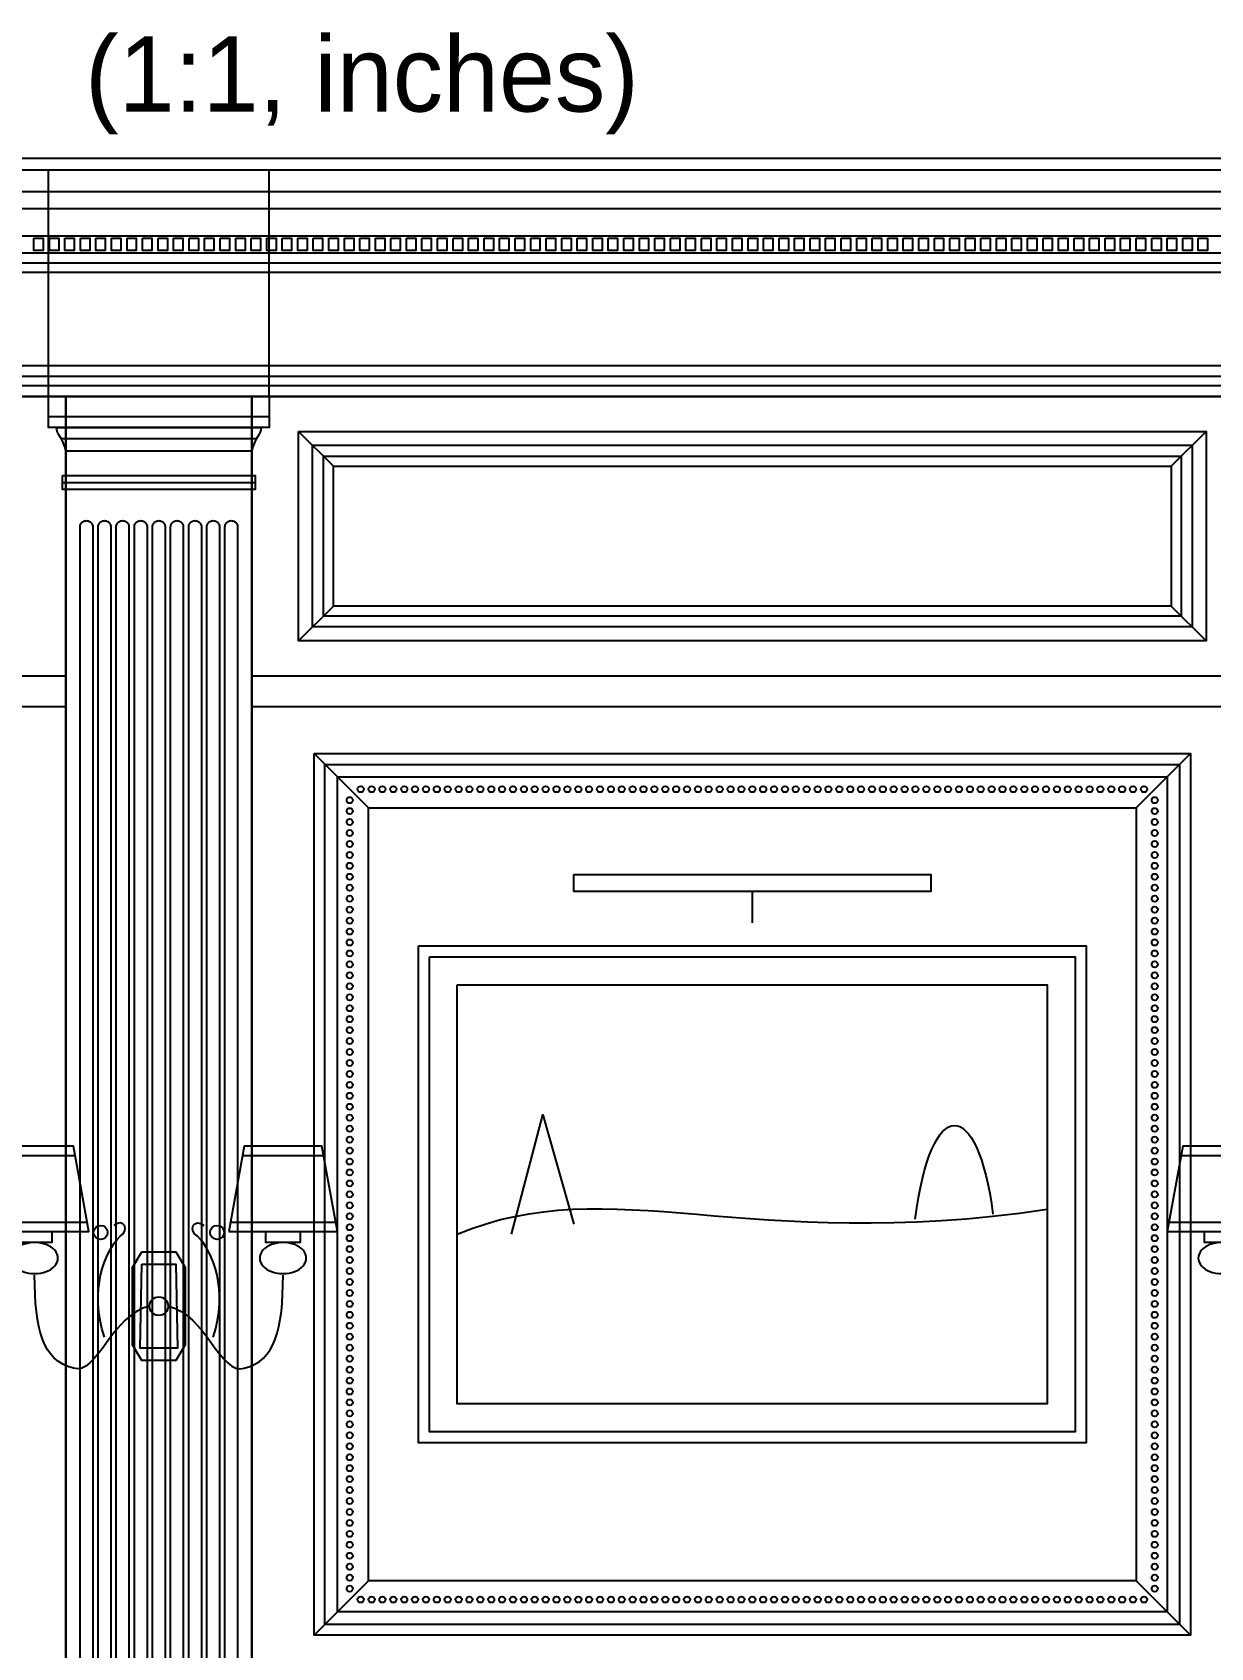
# Model space of a CAD drawing. Header units: inches. Extents: x 0 to 410, y -9 to 115.
# Drawn here: x 62.8 to 122.6, y 33.5 to 115.4 of the extents above; entities that cross this region are included whole.
import ezdxf

# ---------------------------------------------------------------- set-up
doc = ezdxf.new("R2010")
doc.units = ezdxf.units.IN
doc.header["$MEASUREMENT"] = 0
doc.linetypes.add('DASHED', pattern=[0.6, 0.5, -0.1])
doc.layers.add('Study wall elevation', color=7, linetype='Continuous')

msp = doc.modelspace()

# ---------------------------------------------------------------- linework, layer by layer
at = {"layer": 'Study wall elevation', "linetype": 'DASHED'}
msp.add_line((0, 109.016), (190.827, 109.016), dxfattribs=at)
at = {"layer": 'Study wall elevation'}
for p, q in [((5.906, 108.425), (184.921, 108.425)), ((63.661, 96.929), (63.661, 108.425)), ((74.843, 96.929), (74.843, 108.425)), ((5.906, 107.323), (184.921, 107.323)), ((5.906, 106.457), (184.921, 106.457)), ((5.906, 105.079), (184.921, 105.079)), ((5.906, 104.213), (184.921, 104.213)), ((5.906, 103.701), (184.921, 103.701)), ((5.906, 103.228), (184.921, 103.228)), ((5.906, 98.504), (184.921, 98.504)), ((5.906, 97.953), (184.921, 97.953)), ((5.906, 97.48), (184.921, 97.48)), ((63.661, 95.906), (74.843, 95.906)), ((76.339, 95.157), (78.11, 93.386)), ((122.362, 95.157), (120.591, 93.386)), ((64.291, 94.803), (74.213, 94.803)), ((64.528, 94.173), (73.976, 94.173)), ((64.37, 92.559), (74.134, 92.559)), ((76.339, 84.528), (78.11, 86.299)), ((122.362, 84.528), (120.591, 86.299)), ((77.126, 78.819), (79.882, 76.063)), ((121.575, 78.819), (118.819, 76.063)), ((99.35, 71.811), (99.35, 70.236)), ((60.906, 58.425), (65, 58.425)), ((73.504, 58.425), (77.598, 58.425)), ((121.102, 58.425), (125.197, 58.425)), ((60.276, 55.039), (65.63, 55.039)), ((72.874, 55.039), (78.228, 55.039)), ((120.472, 55.039), (125.827, 55.039)), ((77.126, 34.094), (79.882, 36.85)), ((121.575, 34.094), (118.819, 36.85))]:
    msp.add_line(p, q, dxfattribs=at)
for points in [[(5.906, 109.016), (184.921, 109.016), (184.921, 96.929), (5.906, 96.929), (5.906, 109.016)], [(62.913, 104.961), (63.386, 104.961), (63.386, 104.331), (62.913, 104.331), (62.913, 104.961)], [(63.701, 104.961), (64.173, 104.961), (64.173, 104.331), (63.701, 104.331), (63.701, 104.961)], [(64.488, 104.961), (64.961, 104.961), (64.961, 104.331), (64.488, 104.331), (64.488, 104.961)], [(65.276, 104.961), (65.748, 104.961), (65.748, 104.331), (65.276, 104.331), (65.276, 104.961)], [(66.063, 104.961), (66.535, 104.961), (66.535, 104.331), (66.063, 104.331), (66.063, 104.961)], [(66.85, 104.961), (67.323, 104.961), (67.323, 104.331), (66.85, 104.331), (66.85, 104.961)], [(67.638, 104.961), (68.11, 104.961), (68.11, 104.331), (67.638, 104.331), (67.638, 104.961)], [(68.425, 104.961), (68.898, 104.961), (68.898, 104.331), (68.425, 104.331), (68.425, 104.961)], [(69.213, 104.961), (69.685, 104.961), (69.685, 104.331), (69.213, 104.331), (69.213, 104.961)], [(70, 104.961), (70.472, 104.961), (70.472, 104.331), (70, 104.331), (70, 104.961)], [(70.787, 104.961), (71.26, 104.961), (71.26, 104.331), (70.787, 104.331), (70.787, 104.961)], [(71.575, 104.961), (72.047, 104.961), (72.047, 104.331), (71.575, 104.331), (71.575, 104.961)], [(72.362, 104.961), (72.835, 104.961), (72.835, 104.331), (72.362, 104.331), (72.362, 104.961)], [(73.15, 104.961), (73.622, 104.961), (73.622, 104.331), (73.15, 104.331), (73.15, 104.961)], [(73.937, 104.961), (74.409, 104.961), (74.409, 104.331), (73.937, 104.331), (73.937, 104.961)], [(74.724, 104.961), (75.197, 104.961), (75.197, 104.331), (74.724, 104.331), (74.724, 104.961)], [(75.512, 104.961), (75.984, 104.961), (75.984, 104.331), (75.512, 104.331), (75.512, 104.961)], [(76.299, 104.961), (76.772, 104.961), (76.772, 104.331), (76.299, 104.331), (76.299, 104.961)], [(77.087, 104.961), (77.559, 104.961), (77.559, 104.331), (77.087, 104.331), (77.087, 104.961)], [(77.874, 104.961), (78.346, 104.961), (78.346, 104.331), (77.874, 104.331), (77.874, 104.961)], [(78.661, 104.961), (79.134, 104.961), (79.134, 104.331), (78.661, 104.331), (78.661, 104.961)], [(79.449, 104.961), (79.921, 104.961), (79.921, 104.331), (79.449, 104.331), (79.449, 104.961)], [(80.236, 104.961), (80.709, 104.961), (80.709, 104.331), (80.236, 104.331), (80.236, 104.961)], [(81.024, 104.961), (81.496, 104.961), (81.496, 104.331), (81.024, 104.331), (81.024, 104.961)], [(81.811, 104.961), (82.283, 104.961), (82.283, 104.331), (81.811, 104.331), (81.811, 104.961)], [(82.598, 104.961), (83.071, 104.961), (83.071, 104.331), (82.598, 104.331), (82.598, 104.961)], [(83.386, 104.961), (83.858, 104.961), (83.858, 104.331), (83.386, 104.331), (83.386, 104.961)], [(84.173, 104.961), (84.646, 104.961), (84.646, 104.331), (84.173, 104.331), (84.173, 104.961)], [(84.961, 104.961), (85.433, 104.961), (85.433, 104.331), (84.961, 104.331), (84.961, 104.961)], [(85.748, 104.961), (86.22, 104.961), (86.22, 104.331), (85.748, 104.331), (85.748, 104.961)], [(86.535, 104.961), (87.008, 104.961), (87.008, 104.331), (86.535, 104.331), (86.535, 104.961)], [(87.323, 104.961), (87.795, 104.961), (87.795, 104.331), (87.323, 104.331), (87.323, 104.961)], [(88.11, 104.961), (88.583, 104.961), (88.583, 104.331), (88.11, 104.331), (88.11, 104.961)], [(88.898, 104.961), (89.37, 104.961), (89.37, 104.331), (88.898, 104.331), (88.898, 104.961)], [(89.685, 104.961), (90.157, 104.961), (90.157, 104.331), (89.685, 104.331), (89.685, 104.961)], [(90.472, 104.961), (90.945, 104.961), (90.945, 104.331), (90.472, 104.331), (90.472, 104.961)], [(91.26, 104.961), (91.732, 104.961), (91.732, 104.331), (91.26, 104.331), (91.26, 104.961)], [(92.047, 104.961), (92.52, 104.961), (92.52, 104.331), (92.047, 104.331), (92.047, 104.961)], [(92.835, 104.961), (93.307, 104.961), (93.307, 104.331), (92.835, 104.331), (92.835, 104.961)], [(93.622, 104.961), (94.094, 104.961), (94.094, 104.331), (93.622, 104.331), (93.622, 104.961)], [(94.409, 104.961), (94.882, 104.961), (94.882, 104.331), (94.409, 104.331), (94.409, 104.961)], [(95.197, 104.961), (95.669, 104.961), (95.669, 104.331), (95.197, 104.331), (95.197, 104.961)], [(95.984, 104.961), (96.457, 104.961), (96.457, 104.331), (95.984, 104.331), (95.984, 104.961)], [(96.772, 104.961), (97.244, 104.961), (97.244, 104.331), (96.772, 104.331), (96.772, 104.961)], [(97.559, 104.961), (98.031, 104.961), (98.031, 104.331), (97.559, 104.331), (97.559, 104.961)], [(98.346, 104.961), (98.819, 104.961), (98.819, 104.331), (98.346, 104.331), (98.346, 104.961)], [(99.134, 104.961), (99.606, 104.961), (99.606, 104.331), (99.134, 104.331), (99.134, 104.961)], [(99.921, 104.961), (100.394, 104.961), (100.394, 104.331), (99.921, 104.331), (99.921, 104.961)], [(100.709, 104.961), (101.181, 104.961), (101.181, 104.331), (100.709, 104.331), (100.709, 104.961)], [(101.496, 104.961), (101.969, 104.961), (101.969, 104.331), (101.496, 104.331), (101.496, 104.961)], [(102.283, 104.961), (102.756, 104.961), (102.756, 104.331), (102.283, 104.331), (102.283, 104.961)], [(103.071, 104.961), (103.543, 104.961), (103.543, 104.331), (103.071, 104.331), (103.071, 104.961)], [(103.858, 104.961), (104.331, 104.961), (104.331, 104.331), (103.858, 104.331), (103.858, 104.961)], [(104.646, 104.961), (105.118, 104.961), (105.118, 104.331), (104.646, 104.331), (104.646, 104.961)], [(105.433, 104.961), (105.906, 104.961), (105.906, 104.331), (105.433, 104.331), (105.433, 104.961)], [(106.22, 104.961), (106.693, 104.961), (106.693, 104.331), (106.22, 104.331), (106.22, 104.961)], [(107.008, 104.961), (107.48, 104.961), (107.48, 104.331), (107.008, 104.331), (107.008, 104.961)], [(107.795, 104.961), (108.268, 104.961), (108.268, 104.331), (107.795, 104.331), (107.795, 104.961)], [(108.583, 104.961), (109.055, 104.961), (109.055, 104.331), (108.583, 104.331), (108.583, 104.961)], [(109.37, 104.961), (109.843, 104.961), (109.843, 104.331), (109.37, 104.331), (109.37, 104.961)], [(110.157, 104.961), (110.63, 104.961), (110.63, 104.331), (110.157, 104.331), (110.157, 104.961)], [(110.945, 104.961), (111.417, 104.961), (111.417, 104.331), (110.945, 104.331), (110.945, 104.961)], [(111.732, 104.961), (112.205, 104.961), (112.205, 104.331), (111.732, 104.331), (111.732, 104.961)], [(112.52, 104.961), (112.992, 104.961), (112.992, 104.331), (112.52, 104.331), (112.52, 104.961)], [(113.307, 104.961), (113.78, 104.961), (113.78, 104.331), (113.307, 104.331), (113.307, 104.961)], [(114.094, 104.961), (114.567, 104.961), (114.567, 104.331), (114.094, 104.331), (114.094, 104.961)], [(114.882, 104.961), (115.354, 104.961), (115.354, 104.331), (114.882, 104.331), (114.882, 104.961)], [(115.669, 104.961), (116.142, 104.961), (116.142, 104.331), (115.669, 104.331), (115.669, 104.961)], [(116.457, 104.961), (116.929, 104.961), (116.929, 104.331), (116.457, 104.331), (116.457, 104.961)], [(117.244, 104.961), (117.717, 104.961), (117.717, 104.331), (117.244, 104.331), (117.244, 104.961)], [(118.031, 104.961), (118.504, 104.961), (118.504, 104.331), (118.031, 104.331), (118.031, 104.961)], [(118.819, 104.961), (119.291, 104.961), (119.291, 104.331), (118.819, 104.331), (118.819, 104.961)], [(119.606, 104.961), (120.079, 104.961), (120.079, 104.331), (119.606, 104.331), (119.606, 104.961)], [(120.394, 104.961), (120.866, 104.961), (120.866, 104.331), (120.394, 104.331), (120.394, 104.961)], [(121.181, 104.961), (121.654, 104.961), (121.654, 104.331), (121.181, 104.331), (121.181, 104.961)], [(121.969, 104.961), (122.441, 104.961), (122.441, 104.331), (121.969, 104.331), (121.969, 104.961)], [(5.906, 96.929), (64.528, 96.929), (64.528, 27.008), (5.906, 27.008), (5.906, 96.929)], [(63.661, 96.929), (74.843, 96.929), (74.843, 95.354), (63.661, 95.354), (63.661, 96.929)], [(64.528, 96.929), (73.976, 96.929), (73.976, 27.008), (64.528, 27.008), (64.528, 96.929)], [(73.976, 96.929), (124.724, 96.929), (124.724, 27.008), (73.976, 27.008), (73.976, 96.929)], [(64.055, 95.354), (74.449, 95.354)], [(76.339, 95.157), (122.362, 95.157), (122.362, 84.528), (76.339, 84.528), (76.339, 95.157)], [(77.047, 94.449), (121.654, 94.449), (121.654, 85.236), (77.047, 85.236), (77.047, 94.449)], [(77.598, 93.898), (121.102, 93.898), (121.102, 85.787), (77.598, 85.787), (77.598, 93.898)], [(64.37, 92.913), (74.134, 92.913), (74.134, 92.205), (64.37, 92.205), (64.37, 92.913)], [(78.11, 93.386), (120.591, 93.386), (120.591, 86.299), (78.11, 86.299), (78.11, 93.386)], [(65.256, 31.463), (65.256, 90.308)], [(65.577, 90.63), (65.577, 90.63)], [(65.899, 90.308), (65.899, 31.463)], [(66.174, 31.463), (66.174, 90.308)], [(66.496, 90.63), (66.496, 90.63)], [(66.817, 90.308), (66.817, 31.463)], [(67.093, 31.463), (67.093, 90.308)], [(67.415, 90.63), (67.415, 90.63)], [(67.736, 90.308), (67.736, 31.463)], [(68.012, 31.463), (68.012, 90.308)], [(68.333, 90.63), (68.333, 90.63)], [(68.655, 90.308), (68.655, 31.463)], [(68.93, 31.463), (68.93, 90.308)], [(69.252, 90.63), (69.252, 90.63)], [(69.573, 90.308), (69.573, 31.463)], [(69.849, 31.463), (69.849, 90.308)], [(70.171, 90.63), (70.171, 90.63)], [(70.492, 90.308), (70.492, 31.463)], [(70.768, 31.463), (70.768, 90.308)], [(71.089, 90.63), (71.089, 90.63)], [(71.411, 90.308), (71.411, 31.463)], [(71.686, 31.463), (71.686, 90.308)], [(72.008, 90.63), (72.008, 90.63)], [(72.329, 90.308), (72.329, 31.463)], [(72.605, 31.463), (72.605, 90.308)], [(72.927, 90.63), (72.927, 90.63)], [(73.248, 90.308), (73.248, 31.463)], [(5.906, 82.756), (64.528, 82.756), (64.528, 81.181), (5.906, 81.181), (5.906, 82.756)], [(73.976, 82.756), (124.724, 82.756), (124.724, 81.181), (73.976, 81.181), (73.976, 82.756)], [(77.126, 78.819), (121.575, 78.819), (121.575, 34.094), (77.126, 34.094), (77.126, 78.819)], [(77.677, 78.268), (121.024, 78.268), (121.024, 34.646), (77.677, 34.646), (77.677, 78.268)], [(78.307, 77.638), (120.394, 77.638), (120.394, 35.276), (78.307, 35.276), (78.307, 77.638)], [(79.882, 76.063), (118.819, 76.063), (118.819, 36.85), (79.882, 36.85), (79.882, 76.063)], [(90.295, 72.677), (108.406, 72.677), (108.406, 71.811), (90.295, 71.811), (90.295, 72.677)], [(82.421, 69.055), (116.28, 69.055), (116.28, 43.858), (82.421, 43.858), (82.421, 69.055)], [(82.972, 68.504), (115.728, 68.504), (115.728, 44.409), (82.972, 44.409), (82.972, 68.504)], [(84.39, 67.087), (114.311, 67.087), (114.311, 45.827), (84.39, 45.827), (84.39, 67.087)], [(87.146, 54.441), (88.72, 60.488), (90.295, 54.945)], [(60.197, 54.567), (65.709, 54.567), (64.921, 58.898), (60.984, 58.898), (60.197, 54.567)], [(72.795, 54.567), (78.307, 54.567), (77.52, 58.898), (73.583, 58.898), (72.795, 54.567)], [(120.394, 54.567), (125.906, 54.567), (125.118, 58.898), (121.181, 58.898), (120.394, 54.567)], [(62.087, 54.567), (63.819, 54.567), (63.819, 54.016), (62.087, 54.016), (62.087, 54.567)], [(74.685, 54.567), (76.417, 54.567), (76.417, 54.016), (74.685, 54.016), (74.685, 54.567)], [(122.283, 54.567), (124.016, 54.567), (124.016, 54.016), (122.283, 54.016), (122.283, 54.567)], [(68.386, 53.543), (70.118, 53.543), (70.591, 52.756), (70.591, 48.819), (70.118, 48.031), (68.386, 48.031), (67.913, 48.819), (67.913, 52.756), (68.386, 53.543)], [(68.386, 52.913), (70.118, 52.913), (70.197, 48.661), (68.307, 48.661), (68.386, 52.913)]]:
    msp.add_lwpolyline(points, dxfattribs=at)
for centre, radius in [((79.489, 77.008), 0.157), ((80.041, 77.008), 0.157), ((80.592, 77.008), 0.157), ((81.144, 77.008), 0.157), ((81.696, 77.008), 0.157), ((82.247, 77.008), 0.157), ((82.799, 77.008), 0.157), ((83.351, 77.008), 0.157), ((83.902, 77.008), 0.157), ((84.454, 77.008), 0.157), ((85.006, 77.008), 0.157), ((85.557, 77.008), 0.157), ((86.109, 77.008), 0.157), ((86.661, 77.008), 0.157), ((87.213, 77.008), 0.157), ((87.765, 77.008), 0.157), ((88.316, 77.008), 0.157), ((88.868, 77.008), 0.157), ((89.42, 77.008), 0.157), ((89.971, 77.008), 0.157), ((90.523, 77.008), 0.157), ((91.075, 77.008), 0.157), ((91.626, 77.008), 0.157), ((92.178, 77.008), 0.157), ((92.73, 77.008), 0.157), ((93.281, 77.008), 0.157), ((93.833, 77.008), 0.157), ((94.385, 77.008), 0.157), ((94.937, 77.008), 0.157), ((95.489, 77.008), 0.157), ((96.04, 77.008), 0.157), ((96.592, 77.008), 0.157), ((97.144, 77.008), 0.157), ((97.695, 77.008), 0.157), ((98.247, 77.008), 0.157), ((98.799, 77.008), 0.157), ((99.35, 77.008), 0.157), ((99.902, 77.008), 0.157), ((100.454, 77.008), 0.157), ((101.006, 77.008), 0.157), ((101.557, 77.008), 0.157), ((102.109, 77.008), 0.157), ((102.661, 77.008), 0.157), ((103.212, 77.008), 0.157), ((103.764, 77.008), 0.157), ((104.316, 77.008), 0.157), ((104.868, 77.008), 0.157), ((105.419, 77.008), 0.157), ((105.971, 77.008), 0.157), ((106.523, 77.008), 0.157), ((107.074, 77.008), 0.157), ((107.626, 77.008), 0.157), ((108.178, 77.008), 0.157), ((108.73, 77.008), 0.157), ((109.281, 77.008), 0.157), ((109.833, 77.008), 0.157), ((110.385, 77.008), 0.157), ((110.936, 77.008), 0.157), ((111.488, 77.008), 0.157), ((112.04, 77.008), 0.157), ((112.591, 77.008), 0.157), ((113.143, 77.008), 0.157), ((113.695, 77.008), 0.157), ((114.246, 77.008), 0.157), ((114.798, 77.008), 0.157), ((115.35, 77.008), 0.157), ((115.902, 77.008), 0.157), ((116.454, 77.008), 0.157), ((117.005, 77.008), 0.157), ((117.557, 77.008), 0.157), ((118.109, 77.008), 0.157), ((118.66, 77.008), 0.157), ((119.212, 77.008), 0.157), ((78.937, 76.452), 0.157), ((119.764, 76.452), 0.157), ((78.937, 75.897), 0.157), ((78.937, 75.342), 0.157), ((119.764, 75.897), 0.157), ((119.764, 75.342), 0.157), ((78.937, 74.786), 0.157), ((119.764, 74.786), 0.157), ((78.937, 74.231), 0.157), ((78.937, 73.675), 0.157), ((119.764, 74.231), 0.157), ((119.764, 73.675), 0.157), ((78.937, 73.12), 0.157), ((119.764, 73.12), 0.157), ((78.937, 72.565), 0.157), ((78.937, 72.009), 0.157), ((119.764, 72.565), 0.157), ((119.764, 72.009), 0.157), ((78.937, 71.454), 0.157), ((119.764, 71.454), 0.157), ((78.937, 70.898), 0.157), ((78.937, 70.343), 0.157), ((119.764, 70.898), 0.157), ((119.764, 70.343), 0.157), ((78.937, 69.787), 0.157), ((119.764, 69.787), 0.157), ((78.937, 69.232), 0.157), ((78.937, 68.676), 0.157), ((119.764, 69.232), 0.157), ((119.764, 68.676), 0.157), ((78.937, 68.121), 0.157), ((119.764, 68.121), 0.157), ((78.937, 67.565), 0.157), ((119.764, 67.565), 0.157), ((78.937, 67.01), 0.157), ((78.937, 66.455), 0.157), ((119.764, 67.01), 0.157), ((119.764, 66.455), 0.157), ((78.937, 65.899), 0.157), ((119.764, 65.899), 0.157), ((78.937, 65.344), 0.157), ((78.937, 64.788), 0.157), ((119.764, 65.344), 0.157), ((119.764, 64.788), 0.157), ((78.937, 64.233), 0.157), ((119.764, 64.233), 0.157), ((78.937, 63.678), 0.157), ((78.937, 63.122), 0.157), ((119.764, 63.678), 0.157), ((119.764, 63.122), 0.157), ((78.937, 62.567), 0.157), ((119.764, 62.567), 0.157), ((78.937, 62.011), 0.157), ((78.937, 61.456), 0.157), ((119.764, 62.011), 0.157), ((119.764, 61.456), 0.157), ((78.937, 60.9), 0.157), ((119.764, 60.9), 0.157), ((78.937, 60.345), 0.157), ((78.937, 59.789), 0.157), ((119.764, 60.345), 0.157), ((119.764, 59.789), 0.157), ((78.937, 59.234), 0.157), ((119.764, 59.234), 0.157), ((78.937, 58.678), 0.157), ((78.937, 58.123), 0.157), ((119.764, 58.678), 0.157), ((119.764, 58.123), 0.157), ((78.937, 57.568), 0.157), ((119.764, 57.568), 0.157), ((78.937, 57.012), 0.157), ((78.937, 56.457), 0.157), ((119.764, 57.012), 0.157), ((119.764, 56.457), 0.157), ((78.937, 55.901), 0.157), ((119.764, 55.901), 0.157), ((78.937, 55.346), 0.157), ((78.937, 54.791), 0.157), ((119.764, 55.346), 0.157), ((119.764, 54.791), 0.157), ((66.299, 54.528), 0.354), ((72.205, 54.528), 0.354), ((78.937, 54.235), 0.157), ((119.764, 54.235), 0.157), ((78.937, 53.68), 0.157), ((78.937, 53.124), 0.157), ((119.764, 53.68), 0.157), ((119.764, 53.124), 0.157), ((78.937, 52.569), 0.157), ((119.764, 52.569), 0.157), ((78.937, 52.013), 0.157), ((119.764, 52.013), 0.157), ((69.252, 50.787), 0.472), ((78.937, 51.458), 0.157), ((78.937, 50.902), 0.157), ((119.764, 51.458), 0.157), ((119.764, 50.902), 0.157), ((78.937, 50.347), 0.157), ((119.764, 50.347), 0.157), ((78.937, 49.791), 0.157), ((78.937, 49.236), 0.157), ((119.764, 49.791), 0.157), ((119.764, 49.236), 0.157), ((78.937, 48.681), 0.157), ((119.764, 48.681), 0.157), ((78.937, 48.125), 0.157), ((78.937, 47.57), 0.157), ((119.764, 48.125), 0.157), ((119.764, 47.57), 0.157), ((78.937, 47.014), 0.157), ((119.764, 47.014), 0.157), ((78.937, 46.459), 0.157), ((78.937, 45.904), 0.157), ((119.764, 46.459), 0.157), ((119.764, 45.904), 0.157), ((78.937, 45.348), 0.157), ((119.764, 45.348), 0.157), ((78.937, 44.793), 0.157), ((78.937, 44.237), 0.157), ((119.764, 44.793), 0.157), ((119.764, 44.237), 0.157), ((78.937, 43.681), 0.157), ((119.764, 43.681), 0.157), ((78.937, 43.126), 0.157), ((78.937, 42.571), 0.157), ((119.764, 43.126), 0.157), ((119.764, 42.571), 0.157), ((78.937, 42.015), 0.157), ((119.764, 42.015), 0.157), ((78.937, 41.46), 0.157), ((78.937, 40.904), 0.157), ((119.764, 41.46), 0.157), ((119.764, 40.904), 0.157), ((78.937, 40.349), 0.157), ((119.764, 40.349), 0.157), ((78.937, 39.794), 0.157), ((78.937, 39.238), 0.157), ((119.764, 39.794), 0.157), ((119.764, 39.238), 0.157), ((78.937, 38.683), 0.157), ((119.764, 38.683), 0.157), ((78.937, 38.127), 0.157), ((78.937, 37.572), 0.157), ((119.764, 38.127), 0.157), ((119.764, 37.572), 0.157), ((78.937, 37.017), 0.157), ((119.764, 37.017), 0.157), ((78.937, 36.461), 0.157), ((79.489, 35.906), 0.157), ((80.041, 35.906), 0.157), ((80.592, 35.906), 0.157), ((81.144, 35.906), 0.157), ((81.696, 35.906), 0.157), ((82.247, 35.906), 0.157), ((82.799, 35.906), 0.157), ((83.351, 35.906), 0.157), ((83.902, 35.906), 0.157), ((84.454, 35.906), 0.157), ((85.006, 35.906), 0.157), ((85.557, 35.906), 0.157), ((86.109, 35.906), 0.157), ((86.661, 35.906), 0.157), ((87.213, 35.906), 0.157), ((87.765, 35.906), 0.157), ((88.316, 35.906), 0.157), ((88.868, 35.906), 0.157), ((89.42, 35.906), 0.157), ((89.971, 35.906), 0.157), ((90.523, 35.906), 0.157), ((91.075, 35.906), 0.157), ((91.626, 35.906), 0.157), ((92.178, 35.906), 0.157), ((92.73, 35.906), 0.157), ((93.281, 35.906), 0.157), ((93.833, 35.906), 0.157), ((94.385, 35.906), 0.157), ((94.937, 35.906), 0.157), ((95.489, 35.906), 0.157), ((96.04, 35.906), 0.157), ((96.592, 35.906), 0.157), ((97.144, 35.906), 0.157), ((97.695, 35.906), 0.157), ((98.247, 35.906), 0.157), ((98.799, 35.906), 0.157), ((99.35, 35.906), 0.157), ((99.902, 35.906), 0.157), ((100.454, 35.906), 0.157), ((101.006, 35.906), 0.157), ((101.557, 35.906), 0.157), ((102.109, 35.906), 0.157), ((102.661, 35.906), 0.157), ((103.212, 35.906), 0.157), ((103.764, 35.906), 0.157), ((104.316, 35.906), 0.157), ((104.868, 35.906), 0.157), ((105.419, 35.906), 0.157), ((105.971, 35.906), 0.157), ((106.523, 35.906), 0.157), ((107.074, 35.906), 0.157), ((107.626, 35.906), 0.157), ((108.178, 35.906), 0.157), ((108.73, 35.906), 0.157), ((109.281, 35.906), 0.157), ((109.833, 35.906), 0.157), ((110.385, 35.906), 0.157), ((110.936, 35.906), 0.157), ((111.488, 35.906), 0.157), ((112.04, 35.906), 0.157), ((112.591, 35.906), 0.157), ((113.143, 35.906), 0.157), ((113.695, 35.906), 0.157), ((114.246, 35.906), 0.157), ((114.798, 35.906), 0.157), ((115.35, 35.906), 0.157), ((115.902, 35.906), 0.157), ((116.454, 35.906), 0.157), ((117.005, 35.906), 0.157), ((117.557, 35.906), 0.157), ((118.109, 35.906), 0.157), ((118.66, 35.906), 0.157), ((119.212, 35.906), 0.157), ((119.764, 36.461), 0.157)]:
    msp.add_circle(centre, radius, dxfattribs=at)
for points in [[(64.528, 94.173), (64.449, 94.724), (64.055, 95.039), (64.055, 95.354)], [(74.449, 95.354), (74.449, 95.039), (74.055, 94.724), (73.976, 94.173)], [(107.618, 55.197), (108.406, 61.496), (110.768, 61.496), (111.555, 55.449)], [(84.39, 54.441), (92.264, 57.717), (98.957, 53.433), (114.311, 55.701)], [(67.283, 54.331), (67.835, 54.646), (67.441, 55.276), (66.969, 54.882)], [(71.22, 54.331), (70.669, 54.646), (71.063, 55.276), (71.535, 54.882)], [(66.496, 49.213), (65.709, 51.575), (66.496, 53.543), (67.283, 54.331)], [(72.008, 49.213), (72.795, 51.575), (72.008, 53.543), (71.22, 54.331)], [(64.921, 47.638), (63.346, 48.031), (62.953, 49.606), (62.953, 52.362)], [(73.583, 47.638), (75.157, 48.031), (75.551, 49.606), (75.551, 52.362)], [(68.78, 50.787), (66.89, 50.394), (66.102, 47.244), (64.921, 47.638)], [(69.724, 50.787), (71.614, 50.394), (72.402, 47.244), (73.583, 47.638)]]:
    msp.add_open_spline(points, degree=3, dxfattribs=at)
for points, knots in [([(65.256, 90.308), (65.256, 90.365), (65.271, 90.42), (65.299, 90.469), (65.327, 90.518), (65.368, 90.559), (65.417, 90.587), (65.465, 90.615), (65.521, 90.63), (65.577, 90.63)], [0, 0, 0, 0, 1, 1, 1, 2, 2, 2, 3, 3, 3, 3]), ([(65.577, 90.63), (65.634, 90.63), (65.689, 90.615), (65.738, 90.587), (65.787, 90.559), (65.828, 90.518), (65.856, 90.469), (65.884, 90.42), (65.899, 90.365), (65.899, 90.308)], [0, 0, 0, 0, 1, 1, 1, 2, 2, 2, 3, 3, 3, 3]), ([(66.174, 90.308), (66.174, 90.365), (66.189, 90.42), (66.217, 90.469), (66.246, 90.518), (66.286, 90.559), (66.335, 90.587), (66.384, 90.615), (66.439, 90.63), (66.496, 90.63)], [0, 0, 0, 0, 1, 1, 1, 2, 2, 2, 3, 3, 3, 3]), ([(66.496, 90.63), (66.552, 90.63), (66.608, 90.615), (66.657, 90.587), (66.705, 90.559), (66.746, 90.518), (66.774, 90.469), (66.802, 90.42), (66.817, 90.365), (66.817, 90.308)], [0, 0, 0, 0, 1, 1, 1, 2, 2, 2, 3, 3, 3, 3]), ([(67.093, 90.308), (67.093, 90.365), (67.108, 90.42), (67.136, 90.469), (67.165, 90.518), (67.205, 90.559), (67.254, 90.587), (67.303, 90.615), (67.358, 90.63), (67.415, 90.63)], [0, 0, 0, 0, 1, 1, 1, 2, 2, 2, 3, 3, 3, 3]), ([(67.415, 90.63), (67.471, 90.63), (67.527, 90.615), (67.575, 90.587), (67.624, 90.559), (67.665, 90.518), (67.693, 90.469), (67.721, 90.42), (67.736, 90.365), (67.736, 90.308)], [0, 0, 0, 0, 1, 1, 1, 2, 2, 2, 3, 3, 3, 3]), ([(68.012, 90.308), (68.012, 90.365), (68.027, 90.42), (68.055, 90.469), (68.083, 90.518), (68.124, 90.559), (68.173, 90.587), (68.221, 90.615), (68.277, 90.63), (68.333, 90.63)], [0, 0, 0, 0, 1, 1, 1, 2, 2, 2, 3, 3, 3, 3]), ([(68.333, 90.63), (68.39, 90.63), (68.445, 90.615), (68.494, 90.587), (68.543, 90.559), (68.583, 90.518), (68.612, 90.469), (68.64, 90.42), (68.655, 90.365), (68.655, 90.308)], [0, 0, 0, 0, 1, 1, 1, 2, 2, 2, 3, 3, 3, 3]), ([(68.93, 90.308), (68.93, 90.365), (68.945, 90.42), (68.973, 90.469), (69.002, 90.518), (69.042, 90.559), (69.091, 90.587), (69.14, 90.615), (69.195, 90.63), (69.252, 90.63)], [0, 0, 0, 0, 1, 1, 1, 2, 2, 2, 3, 3, 3, 3]), ([(69.252, 90.63), (69.308, 90.63), (69.364, 90.615), (69.412, 90.587), (69.461, 90.559), (69.502, 90.518), (69.53, 90.469), (69.558, 90.42), (69.573, 90.365), (69.573, 90.308)], [0, 0, 0, 0, 1, 1, 1, 2, 2, 2, 3, 3, 3, 3]), ([(69.849, 90.308), (69.849, 90.365), (69.864, 90.42), (69.892, 90.469), (69.92, 90.518), (69.961, 90.559), (70.01, 90.587), (70.059, 90.615), (70.114, 90.63), (70.171, 90.63)], [0, 0, 0, 0, 1, 1, 1, 2, 2, 2, 3, 3, 3, 3]), ([(70.171, 90.63), (70.227, 90.63), (70.283, 90.615), (70.331, 90.587), (70.38, 90.559), (70.421, 90.518), (70.449, 90.469), (70.477, 90.42), (70.492, 90.365), (70.492, 90.308)], [0, 0, 0, 0, 1, 1, 1, 2, 2, 2, 3, 3, 3, 3]), ([(70.768, 90.308), (70.768, 90.365), (70.783, 90.42), (70.811, 90.469), (70.839, 90.518), (70.88, 90.559), (70.928, 90.587), (70.977, 90.615), (71.033, 90.63), (71.089, 90.63)], [0, 0, 0, 0, 1, 1, 1, 2, 2, 2, 3, 3, 3, 3]), ([(71.089, 90.63), (71.146, 90.63), (71.201, 90.615), (71.25, 90.587), (71.299, 90.559), (71.339, 90.518), (71.368, 90.469), (71.396, 90.42), (71.411, 90.365), (71.411, 90.308)], [0, 0, 0, 0, 1, 1, 1, 2, 2, 2, 3, 3, 3, 3]), ([(71.686, 90.308), (71.686, 90.365), (71.701, 90.42), (71.729, 90.469), (71.757, 90.518), (71.798, 90.559), (71.847, 90.587), (71.896, 90.615), (71.951, 90.63), (72.008, 90.63)], [0, 0, 0, 0, 1, 1, 1, 2, 2, 2, 3, 3, 3, 3]), ([(72.008, 90.63), (72.064, 90.63), (72.12, 90.615), (72.168, 90.587), (72.217, 90.559), (72.258, 90.518), (72.286, 90.469), (72.314, 90.42), (72.329, 90.365), (72.329, 90.308)], [0, 0, 0, 0, 1, 1, 1, 2, 2, 2, 3, 3, 3, 3]), ([(72.605, 90.308), (72.605, 90.365), (72.62, 90.42), (72.648, 90.469), (72.676, 90.518), (72.717, 90.559), (72.766, 90.587), (72.815, 90.615), (72.87, 90.63), (72.927, 90.63)], [0, 0, 0, 0, 1, 1, 1, 2, 2, 2, 3, 3, 3, 3]), ([(72.927, 90.63), (72.983, 90.63), (73.038, 90.615), (73.087, 90.587), (73.136, 90.559), (73.177, 90.518), (73.205, 90.469), (73.233, 90.42), (73.248, 90.365), (73.248, 90.308)], [0, 0, 0, 0, 1, 1, 1, 2, 2, 2, 3, 3, 3, 3]), ([(64.134, 53.228), (64.134, 53.09), (64.079, 52.954), (63.976, 52.835), (63.872, 52.715), (63.723, 52.616), (63.543, 52.546), (63.364, 52.477), (63.16, 52.441), (62.953, 52.441), (62.745, 52.441), (62.542, 52.477), (62.362, 52.546), (62.183, 52.616), (62.034, 52.715), (61.93, 52.835), (61.826, 52.954), (61.772, 53.09), (61.772, 53.228), (61.772, 53.367), (61.826, 53.502), (61.93, 53.622), (62.034, 53.742), (62.183, 53.841), (62.362, 53.91), (62.542, 53.979), (62.745, 54.016), (62.953, 54.016), (63.16, 54.016), (63.364, 53.979), (63.543, 53.91), (63.723, 53.841), (63.872, 53.742), (63.976, 53.622), (64.079, 53.502), (64.134, 53.367), (64.134, 53.228)], [0, 0, 0, 0, 1, 1, 1, 2, 2, 2, 3, 3, 3, 4, 4, 4, 5, 5, 5, 6, 6, 6, 7, 7, 7, 8, 8, 8, 9, 9, 9, 10, 10, 10, 11, 11, 11, 12, 12, 12, 12]), ([(76.732, 53.228), (76.732, 53.09), (76.678, 52.954), (76.574, 52.835), (76.47, 52.715), (76.321, 52.616), (76.142, 52.546), (75.962, 52.477), (75.758, 52.441), (75.551, 52.441), (75.344, 52.441), (75.14, 52.477), (74.961, 52.546), (74.781, 52.616), (74.632, 52.715), (74.528, 52.835), (74.425, 52.954), (74.37, 53.09), (74.37, 53.228), (74.37, 53.367), (74.425, 53.502), (74.528, 53.622), (74.632, 53.742), (74.781, 53.841), (74.961, 53.91), (75.14, 53.979), (75.344, 54.016), (75.551, 54.016), (75.758, 54.016), (75.962, 53.979), (76.142, 53.91), (76.321, 53.841), (76.47, 53.742), (76.574, 53.622), (76.678, 53.502), (76.732, 53.367), (76.732, 53.228)], [0, 0, 0, 0, 1, 1, 1, 2, 2, 2, 3, 3, 3, 4, 4, 4, 5, 5, 5, 6, 6, 6, 7, 7, 7, 8, 8, 8, 9, 9, 9, 10, 10, 10, 11, 11, 11, 12, 12, 12, 12]), ([(124.331, 53.228), (124.331, 53.09), (124.276, 52.954), (124.172, 52.835), (124.069, 52.715), (123.92, 52.616), (123.74, 52.546), (123.561, 52.477), (123.357, 52.441), (123.15, 52.441), (122.942, 52.441), (122.739, 52.477), (122.559, 52.546), (122.38, 52.616), (122.23, 52.715), (122.127, 52.835), (122.023, 52.954), (121.969, 53.09), (121.969, 53.228), (121.969, 53.367), (122.023, 53.502), (122.127, 53.622), (122.23, 53.742), (122.38, 53.841), (122.559, 53.91), (122.739, 53.979), (122.942, 54.016), (123.15, 54.016), (123.357, 54.016), (123.561, 53.979), (123.74, 53.91), (123.92, 53.841), (124.069, 53.742), (124.172, 53.622), (124.276, 53.502), (124.331, 53.367), (124.331, 53.228)], [0, 0, 0, 0, 1, 1, 1, 2, 2, 2, 3, 3, 3, 4, 4, 4, 5, 5, 5, 6, 6, 6, 7, 7, 7, 8, 8, 8, 9, 9, 9, 10, 10, 10, 11, 11, 11, 12, 12, 12, 12])]:
    msp.add_open_spline(points, degree=3, knots=knots, dxfattribs=at)

# ---------------------------------------------------------------- texts
at = {"layer": 'LABELS'}
msp.add_text('STUDY WALL ELEVATION  (1:1, inches)', height=3.81654, dxfattribs=at).set_placement((0, 111.378))

doc.saveas('drawing.dxf')
